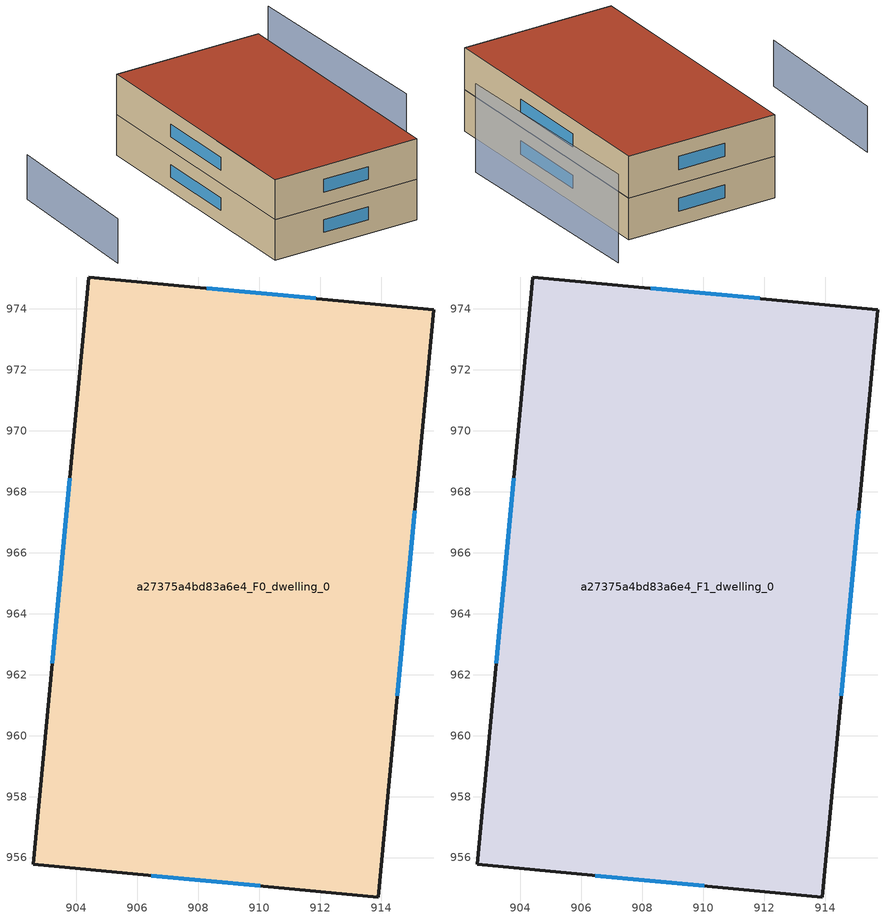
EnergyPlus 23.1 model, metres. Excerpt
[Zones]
a27375a4bd83a6e4_F0_dwelling_0
 floor ground (EU_floor_Construction): 915.72,973.98 913.9,954.71 902.59,955.77 904.41,975.04 z0
 wall outside (EU_wall_Construction): 902.59,955.77 913.9,954.71 915.72,973.98 904.41,975.04 902.59,955.77 z0:3
 window (EU_Window_Construction): 906.46,955.41 910.03,955.07 / 903.78,968.45 903.21,962.37 / 911.84,974.34 908.28,974.68 / 914.52,961.3 915.09,967.38 z1.03:1.97
a27375a4bd83a6e4_F1_dwelling_0
 floor to a27375a4bd83a6e4_F0_dwelling_0 (EU_floor_Construction): 915.72,973.98 913.9,954.71 902.59,955.77 904.4,975.04 z3
 wall outside (EU_wall_Construction): 902.59,955.77 913.9,954.71 915.72,973.98 904.41,975.04 902.59,955.77 z3:6
 window (EU_Window_Construction): 906.46,955.41 910.03,955.07 / 903.78,968.45 903.21,962.37 / 911.84,974.34 908.28,974.68 / 914.52,961.3 915.09,967.38 z4.03:4.97
 roof outside (EU_roof_Construction): 913.9,954.71 915.72,973.98 904.41,975.04 902.59,955.77 z6
shading: 917.18,959.95 918.41,976.26 z0:6.4; 895.49,973.49 894.08,962.02 z0:3.3
[Building]
EU S2 Campaign: North Axis=0; Terrain=City; Solar Distribution=FullExterior
[Site:Location]
Cape.Town.Intl.AP: Latitude=-33.965; Longitude=18.602; Time Zone=2; Elevation=46
[SizingPeriod:WeatherFileDays]
AnnualSizingPeriod: Begin Month=1; Begin Day of Month=1; End Month=12; End Day of Month=31; Day of Week for Start Day=Monday; Use Weather File Daylight Saving Period=No; Use Weather File Rain and Snow Indicators=No
[MATERIAL]
EU_InternalMass_Material: Roughness=MediumRough; Thickness=0.1; Conductivity=1; Density=1800; Specific Heat=900; Thermal Absorptance=0.9; Solar Absorptance=0.7; Visible Absorptance=0.7
[MATERIAL:NOMASS] Roughness=MediumRough; Thermal Absorptance=0.9; Solar Absorptance=0.7; Visible Absorptance=0.7
Name | Thermal Resistance
EU_wall_NoMass | 0.493876
EU_roof_NoMass | 0.449382
EU_floor_NoMass | 1.25
[WINDOWMATERIAL:SIMPLEGLAZINGSYSTEM]
EU_Window_SimpleGlazing: UFactor=4.4; Solar Heat Gain Coefficient=0.85; Visible Transmittance=0.85
[CONSTRUCTION]
EU_wall_Construction: EU_wall_NoMass
EU_roof_Construction: EU_roof_NoMass
EU_floor_Construction: EU_floor_NoMass
EU_Window_Construction: EU_Window_SimpleGlazing
EU_InternalMass_Construction: EU_InternalMass_Material
[ZONE] Type=1; Multiplier=1; Ceiling Height=autocalculate; Volume=659.671; Floor Area=autocalculate; Part of Total Floor Area=Yes
a27375a4bd83a6e4_F0_dwelling_0; a27375a4bd83a6e4_F1_dwelling_0
[INTERNALMASS] Construction=EU_InternalMass_Construction; Surface Area=219.89
Name | Zone or ZoneList
a27375a4bd83a6e4_F0_dwelling_0_EU_InternalMass | a27375a4bd83a6e4_F0_dwelling_0
a27375a4bd83a6e4_F1_dwelling_0_EU_InternalMass | a27375a4bd83a6e4_F1_dwelling_0
[OTHEREQUIPMENT] Fuel Type=Electricity; Design Level Calculation Method=Watts/Area; Power per Zone Floor Area=1; Fraction Latent=0; Fraction Radiant=0; Fraction Lost=0; Carbon Dioxide Generation Rate=0; EndUse Subcategory=EU_Step8_InternalGains
Name | Zone or ZoneList or Space or SpaceList | Schedule
EU_Step8_InternalGain_a27375a4bd83a6e4_F0_dwelling_0_f000 | a27375a4bd83a6e4_F0_dwelling_0 | EU_Step8_GainSchedule_a27375a4bd83a6e4_F0_dwelling_0_f000
EU_Step8_InternalGain_a27375a4bd83a6e4_F1_dwelling_0_f000 | a27375a4bd83a6e4_F1_dwelling_0 | EU_Step8_GainSchedule_a27375a4bd83a6e4_F1_dwelling_0_f000
[ZONEVENTILATION:DESIGNFLOWRATE] Schedule=EU_AlwaysOn; Design Flow Rate Calculation Method=AirChanges/Hour; Air Changes per Hour=0.64; Ventilation Type=Natural; Fan Pressure Rise=0; Fan Total Efficiency=1; Constant Term Coefficient=1; Temperature Term Coefficient=0; Velocity Term Coefficient=0; Velocity Squared Term Coefficient=0; Minimum Indoor Temperature=-100; Maximum Indoor Temperature=100; Delta Temperature=-100; Minimum Outdoor Temperature=-100; Maximum Outdoor Temperature=100; Maximum Wind Speed=40
Name | Zone or ZoneList or Space or SpaceList
EU_ConstantAir_a27375a4bd83a6e4_F0_dwelling_0 | a27375a4bd83a6e4_F0_dwelling_0
EU_ConstantAir_a27375a4bd83a6e4_F1_dwelling_0 | a27375a4bd83a6e4_F1_dwelling_0
[HVACTEMPLATE:THERMOSTAT] Constant Heating Setpoint=20; Constant Cooling Setpoint=50
EU_HeatOnly_a27375a4bd83a6e4_F0_dwelling_0; EU_HeatOnly_a27375a4bd83a6e4_F1_dwelling_0
[HVACTEMPLATE:ZONE:IDEALLOADSAIRSYSTEM] System Availability Schedule=EU_AlwaysOn; Maximum Heating Supply Air Temperature=50; Minimum Cooling Supply Air Temperature=13; Maximum Heating Supply Air Humidity Ratio=0.0156; Minimum Cooling Supply Air Humidity Ratio=0.0077; Heating Limit=NoLimit; Cooling Limit=NoLimit; Heating Availability Schedule=EU_AlwaysOn; Cooling Availability Schedule=EU_CoolingOff; Dehumidification Control Type=ConstantSensibleHeatRatio; Cooling Sensible Heat Ratio=0.7; Dehumidification Setpoint=60; Humidification Control Type=None; Humidification Setpoint=30; Outdoor Air Method=None; Outdoor Air Flow Rate per Person=0.00944; Outdoor Air Flow Rate per Zone Floor Area=0; Outdoor Air Flow Rate per Zone=0; Demand Controlled Ventilation Type=None; Outdoor Air Economizer Type=NoEconomizer; Heat Recovery Type=None; Sensible Heat Recovery Effectiveness=0.7; Latent Heat Recovery Effectiveness=0.65
Name | Template Thermostat
a27375a4bd83a6e4_F0_dwelling_0 | EU_HeatOnly_a27375a4bd83a6e4_F0_dwelling_0
a27375a4bd83a6e4_F1_dwelling_0 | EU_HeatOnly_a27375a4bd83a6e4_F1_dwelling_0
[SIZING:ZONE] Zone Cooling Design Supply Air Temperature Input Method=SupplyAirTemperature; Zone Cooling Design Supply Air Temperature=13; Zone Heating Design Supply Air Temperature Input Method=SupplyAirTemperature; Zone Heating Design Supply Air Temperature=50; Zone Cooling Design Supply Air Humidity Ratio=0.008; Zone Heating Design Supply Air Humidity Ratio=0.008; Cooling Design Air Flow Method=DesignDay; Cooling Design Air Flow Rate=0; Cooling Minimum Air Flow per Zone Floor Area=0.000762; Cooling Minimum Air Flow=0; Cooling Minimum Air Flow Fraction=0.2; Heating Design Air Flow Method=DesignDay; Heating Design Air Flow Rate=0; Heating Maximum Air Flow per Zone Floor Area=0.002032; Heating Maximum Air Flow=0.141576; Heating Maximum Air Flow Fraction=0.3; Account for Dedicated Outdoor Air System=No; Dedicated Outdoor Air System Control Strategy=NeutralSupplyAir; Dedicated Outdoor Air Low Setpoint Temperature for Design=autosize; Dedicated Outdoor Air High Setpoint Temperature for Design=autosize; Zone Load Sizing Method=Sensible Load Only No Latent Load; Zone Latent Cooling Design Supply Air Humidity Ratio Input Method=HumidityRatioDifference; Zone Cooling Design Supply Air Humidity Ratio Difference=0.005; Zone Latent Heating Design Supply Air Humidity Ratio Input Method=HumidityRatioDifference; Zone Humidification Design Supply Air Humidity Ratio Difference=0.005
a27375a4bd83a6e4_F0_dwelling_0; a27375a4bd83a6e4_F1_dwelling_0
[SCHEDULE:CONSTANT]
Name | Hourly Value
EU_AlwaysOn | 1
EU_CoolingOff | 0
[SCHEDULE:FILE] Column Number=1; Rows to Skip at Top=0; Number of Hours of Data=8760; Column Separator=Comma; Interpolate to Timestep=No; Minutes per Item=60; Adjust Schedule for Daylight Savings=Yes
Name | File
EU_Step8_GainSchedule_a27375a4bd83a6e4_F0_dwelling_0_f000 | ../../schedules/a27375a4bd83a6e4/a27375a4bd83a6e4_F0_dwelling_0_f000_gain.csv
EU_Step8_GainSchedule_a27375a4bd83a6e4_F1_dwelling_0_f000 | ../../schedules/a27375a4bd83a6e4/a27375a4bd83a6e4_F1_dwelling_0_f000_gain.csv
